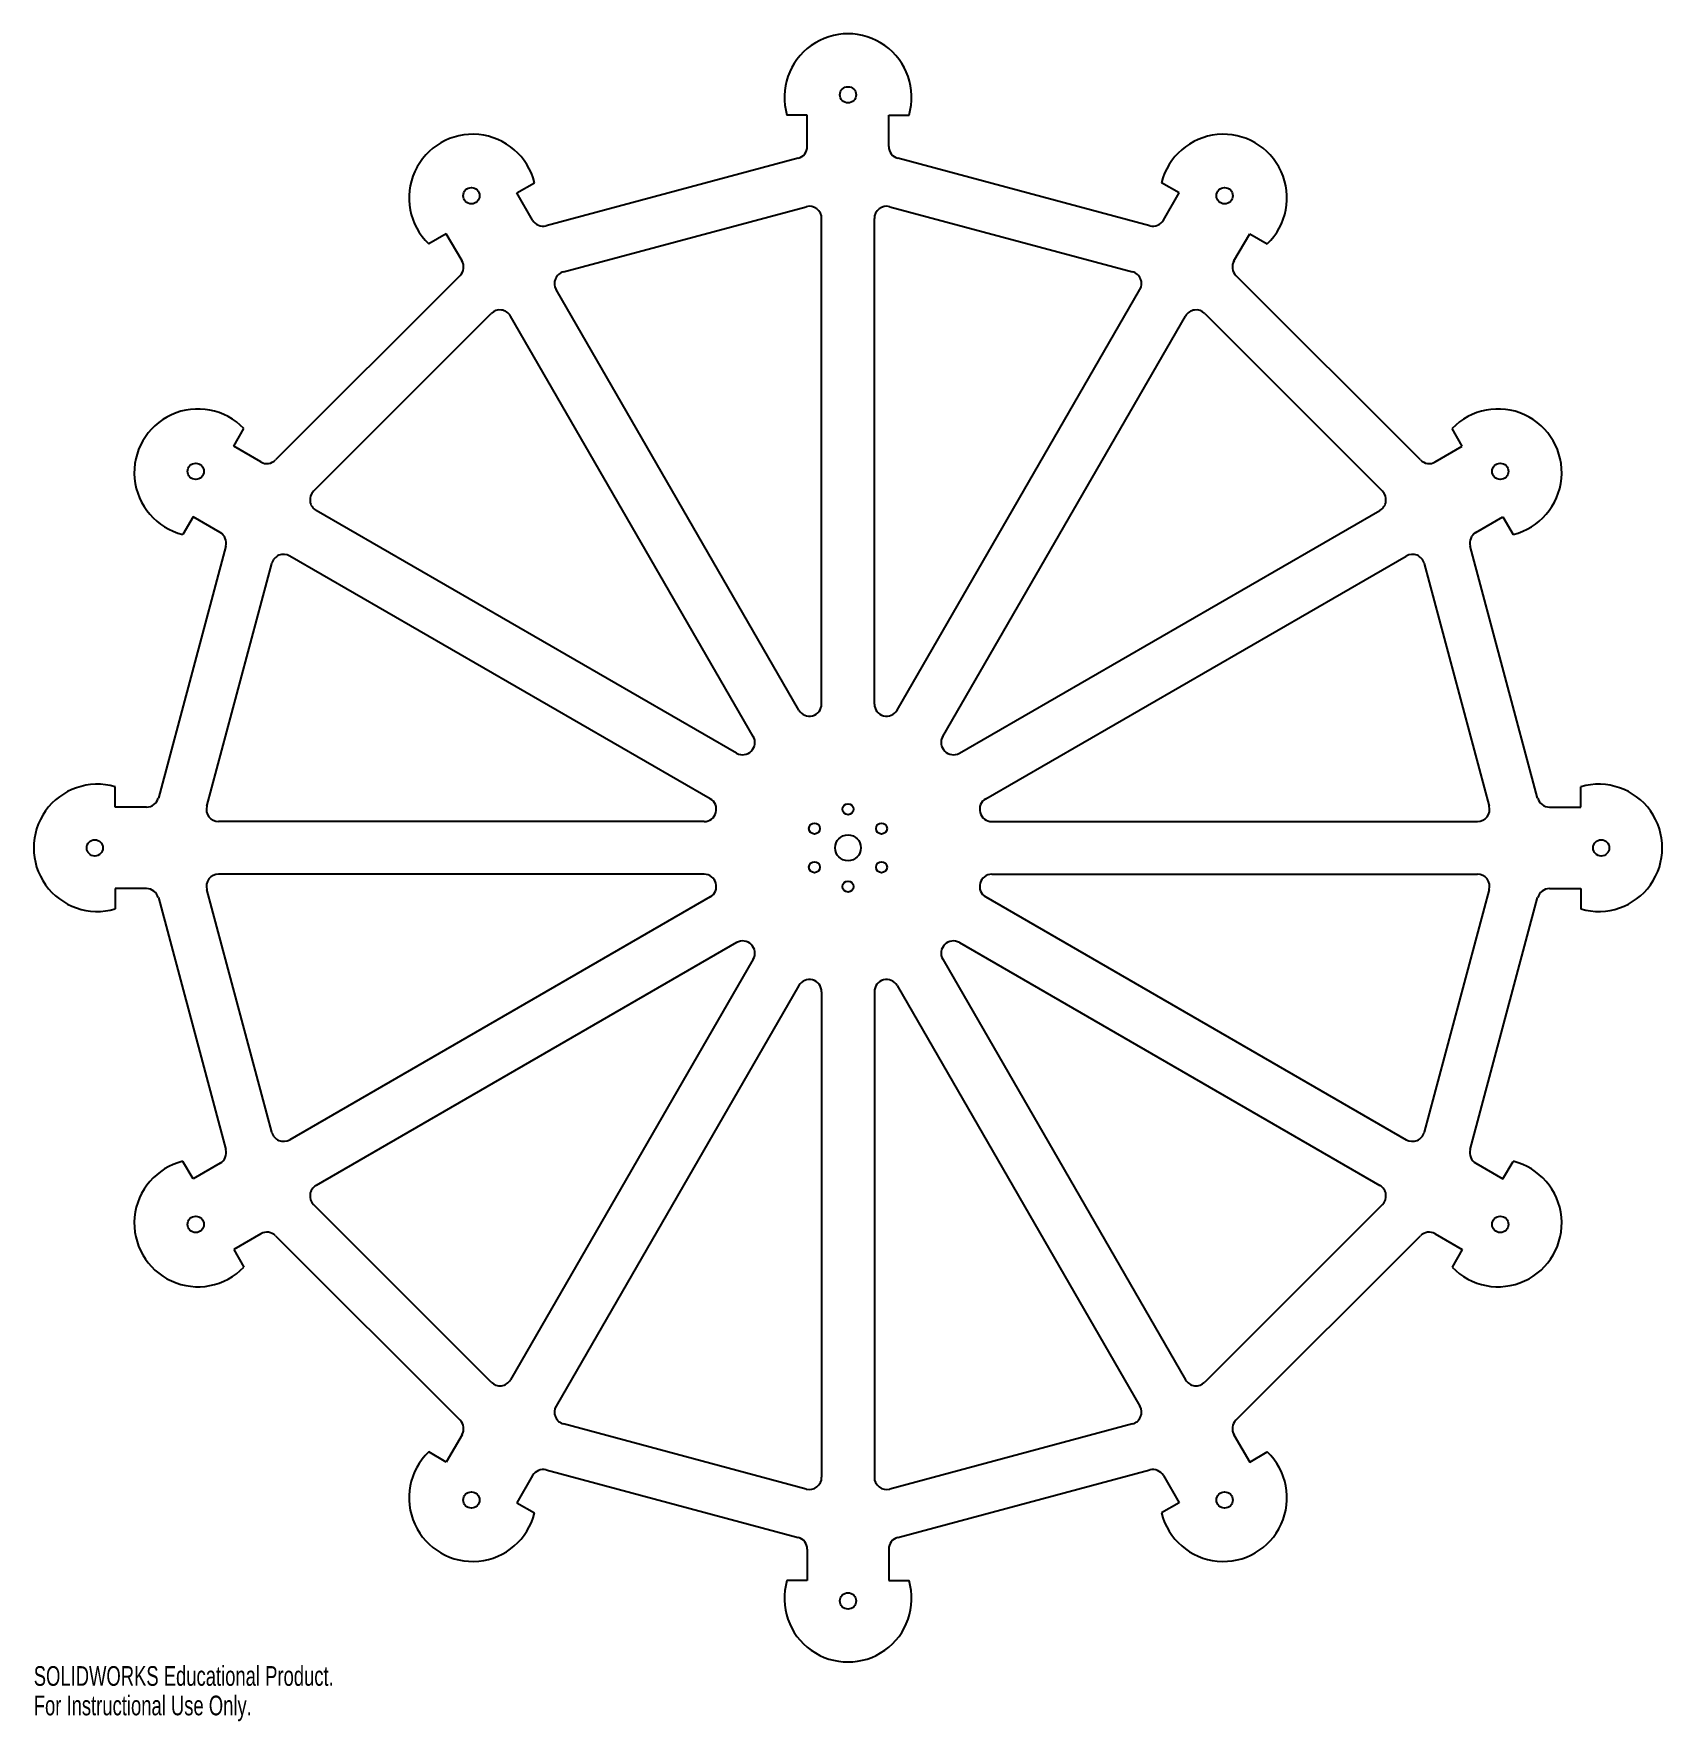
# Model space of a CAD drawing. Header units: millimetres. Extents: x -200 to 200, y -215 to 200.
import ezdxf

# ---------------------------------------------------------------- set-up
doc = ezdxf.new("R2010")
doc.units = ezdxf.units.MM
doc.styles.add('SLDTEXTSTYLE0', font='TXT', dxfattribs={"width": 0.7})

msp = doc.modelspace()

# ---------------------------------------------------------------- linework, layer by layer
at = {"color": 7, "linetype": 'Continuous', "lineweight": 25}
for p, q in [((-10, 180), (-15, 180)), ((-10, 172.3), (-10, 180)), ((10, 172.3), (10, 180)), ((10, 180), (15, 180)), ((-12.22, 169.4), (-74.12, 152.82)), ((74.12, 152.82), (12.22, 169.4)), ((-81.34, 160.88), (-77.01, 163.38)), ((81.34, 160.88), (77.01, 163.38)), ((-77.49, 154.22), (-81.34, 160.88)), ((77.49, 154.22), (81.34, 160.88)), ((-69.88, 141.53), (-10.25, 157.51)), ((-6.47, 35.34), (-6.47, 154.61)), ((6.47, 35.34), (6.47, 154.61)), ((10.25, 157.51), (69.88, 141.53)), ((-98.66, 150.88), (-102.99, 148.38)), ((-94.81, 144.22), (-98.66, 150.88)), ((94.81, 144.22), (98.66, 150.88)), ((98.66, 150.88), (102.99, 148.38)), ((-95.29, 140.6), (-140.6, 95.29)), ((-12.07, 33.84), (-71.7, 137.13)), ((12.07, 33.84), (71.7, 137.13)), ((140.6, 95.29), (95.29, 140.6)), ((-131.28, 87.63), (-87.63, 131.28)), ((-23.28, 27.37), (-82.91, 130.66)), ((23.28, 27.37), (82.91, 130.66)), ((87.63, 131.28), (131.28, 87.63)), ((-150.88, 98.66), (-148.38, 102.99)), ((150.88, 98.66), (148.38, 102.99)), ((-144.22, 94.81), (-150.88, 98.66)), ((144.22, 94.81), (150.88, 98.66)), ((-160.88, 81.34), (-163.38, 77.01)), ((-154.22, 77.49), (-160.88, 81.34)), ((-27.37, 23.28), (-130.66, 82.91)), ((27.37, 23.28), (130.66, 82.91)), ((154.22, 77.49), (160.88, 81.34)), ((160.88, 81.34), (163.38, 77.01)), ((-152.82, 74.12), (-169.4, 12.22)), ((-33.84, 12.07), (-137.13, 71.7)), ((33.84, 12.07), (137.13, 71.7)), ((169.4, 12.22), (152.82, 74.12)), ((-157.51, 10.25), (-141.53, 69.88)), ((141.53, 69.88), (157.51, 10.25)), ((-180, 10), (-180, 15)), ((180, 10), (180, 15)), ((-172.3, 10), (-180, 10)), ((172.3, 10), (180, 10)), ((-35.34, 6.47), (-154.61, 6.47)), ((35.34, 6.47), (154.61, 6.47)), ((-35.34, -6.47), (-154.61, -6.47)), ((35.34, -6.47), (154.61, -6.47)), ((-180, -10), (-180, -15)), ((-172.3, -10), (-180, -10)), ((-169.4, -12.22), (-152.82, -74.12)), ((-141.53, -69.88), (-157.51, -10.25)), ((-33.84, -12.07), (-137.13, -71.7)), ((33.84, -12.07), (137.13, -71.7)), ((157.51, -10.25), (141.53, -69.88)), ((152.82, -74.12), (169.4, -12.22)), ((172.3, -10), (180, -10)), ((180, -10), (180, -15)), ((-27.37, -23.28), (-130.66, -82.91)), ((27.37, -23.28), (130.66, -82.91)), ((-23.28, -27.37), (-82.91, -130.66)), ((23.28, -27.37), (82.91, -130.66)), ((-12.07, -33.84), (-71.7, -137.13)), ((-6.47, -35.34), (-6.47, -154.61)), ((6.47, -35.34), (6.47, -154.61)), ((12.07, -33.84), (71.7, -137.13)), ((-160.88, -81.34), (-163.38, -77.01)), ((-154.22, -77.49), (-160.88, -81.34)), ((154.22, -77.49), (160.88, -81.34)), ((160.88, -81.34), (163.38, -77.01)), ((-87.63, -131.28), (-131.28, -87.63)), ((131.28, -87.63), (87.63, -131.28)), ((-144.22, -94.81), (-150.88, -98.66)), ((-140.6, -95.29), (-95.29, -140.6)), ((95.29, -140.6), (140.6, -95.29)), ((144.22, -94.81), (150.88, -98.66)), ((-150.88, -98.66), (-148.38, -102.99)), ((150.88, -98.66), (148.38, -102.99)), ((-94.81, -144.22), (-98.66, -150.88)), ((-10.25, -157.51), (-69.88, -141.53)), ((69.88, -141.53), (10.25, -157.51)), ((94.81, -144.22), (98.66, -150.88)), ((-98.66, -150.88), (-102.99, -148.38)), ((98.66, -150.88), (102.99, -148.38)), ((-74.12, -152.82), (-12.22, -169.4)), ((12.22, -169.4), (74.12, -152.82)), ((-77.49, -154.22), (-81.34, -160.88)), ((77.49, -154.22), (81.34, -160.88)), ((-81.34, -160.88), (-77.01, -163.38)), ((81.34, -160.88), (77.01, -163.38)), ((-10, -172.3), (-10, -180)), ((10, -172.3), (10, -180)), ((-10, -180), (-15, -180)), ((10, -180), (15, -180))]:
    msp.add_line(p, q, dxfattribs=at)
for centre, radius in [((0, 185), 2), ((-92.5, 160.21), 2), ((92.5, 160.21), 2), ((-160.21, 92.5), 2), ((160.21, 92.5), 2), ((0, 9.5), 1.35), ((-8.23, 4.75), 1.35), ((8.23, 4.75), 1.35), ((-185, 0), 2), ((0, 0), 3.17), ((185, 0), 2), ((-8.23, -4.75), 1.35), ((8.23, -4.75), 1.35), ((0, -9.5), 1.35), ((-160.21, -92.5), 2), ((160.21, -92.5), 2), ((-92.5, -160.21), 2), ((92.5, -160.21), 2), ((0, -185), 2)]:
    msp.add_circle(centre, radius, dxfattribs=at)
for centre, radius, start, end in [((0, 184.38), 15.62, 343.7398, 196.2602), ((-92.19, 159.67), 15.63, 13.7398, 226.2602), ((92.19, 159.67), 15.63, 313.7398, 166.2602), ((-13, 172.3), 3, 285, 360), ((13, 172.3), 3, 180, 255), ((-9.47, 154.61), 3, 0, 105), ((9.47, 154.61), 3, 75, 180), ((-74.89, 155.72), 3, 210, 285), ((74.89, 155.72), 3, 255, 330), ((-97.41, 142.72), 3, 315, 30), ((-69.1, 138.63), 3, 105, 210), ((69.1, 138.63), 3, 330, 75), ((97.41, 142.72), 3, 150, 225), ((-85.51, 129.16), 3, 30, 135), ((85.51, 129.16), 3, 45, 150), ((-159.67, 92.19), 15.63, 43.7398, 256.2602), ((159.67, 92.19), 15.63, 283.7398, 136.2602), ((-142.72, 97.41), 3, 240, 315), ((142.72, 97.41), 3, 225, 300), ((-129.16, 85.51), 3, 135, 240), ((129.16, 85.51), 3, 300, 45), ((-155.72, 74.89), 3, 345, 60), ((155.72, 74.89), 3, 120, 195), ((-138.63, 69.1), 3, 60, 165), ((138.63, 69.1), 3, 15, 120), ((-9.47, 35.34), 3, 210, 0), ((9.47, 35.34), 3, 180, 330), ((-25.87, 25.87), 3, 240, 30), ((25.87, 25.87), 3, 150, 300), ((-184.38, 0), 15.63, 73.7398, 286.2602), ((184.38, 0), 15.63, 253.7398, 106.2602), ((-172.3, 13), 3, 270, 345), ((-154.61, 9.47), 3, 165, 270), ((-35.34, 9.47), 3, 270, 60), ((35.34, 9.47), 3, 120, 270), ((154.61, 9.47), 3, 270, 15), ((172.3, 13), 3, 195, 270), ((-154.61, -9.47), 3, 90, 195), ((-35.34, -9.47), 3, 300, 90), ((35.34, -9.47), 3, 90, 240), ((154.61, -9.47), 3, 345, 90), ((-172.3, -13), 3, 15, 90), ((172.3, -13), 3, 90, 165), ((-25.87, -25.87), 3, 330, 120), ((25.87, -25.87), 3, 60, 210), ((-9.47, -35.34), 3, 0, 150), ((9.47, -35.34), 3, 30, 180), ((-138.63, -69.1), 3, 195, 300), ((138.63, -69.1), 3, 240, 345), ((-155.72, -74.89), 3, 300, 15), ((155.72, -74.89), 3, 165, 240), ((-159.67, -92.19), 15.63, 103.7398, 316.2602), ((159.67, -92.19), 15.63, 223.7398, 76.2602), ((-129.16, -85.51), 3, 120, 225), ((129.16, -85.51), 3, 315, 60), ((-142.72, -97.41), 3, 45, 120), ((142.72, -97.41), 3, 60, 135), ((-85.51, -129.16), 3, 225, 330), ((85.51, -129.16), 3, 210, 315), ((-97.41, -142.72), 3, 330, 45), ((-69.1, -138.63), 3, 150, 255), ((69.1, -138.63), 3, 285, 30), ((97.41, -142.72), 3, 135, 210), ((-92.19, -159.67), 15.63, 133.7398, 346.2602), ((92.19, -159.67), 15.63, 193.7398, 46.2602), ((-74.89, -155.72), 3, 75, 150), ((74.89, -155.72), 3, 30, 105), ((-9.47, -154.61), 3, 255, 0), ((9.47, -154.61), 3, 180, 285), ((-13, -172.3), 3, 0, 75), ((13, -172.3), 3, 105, 180), ((0, -184.38), 15.62, 163.7398, 16.2602)]:
    msp.add_arc(centre, radius, start, end, dxfattribs=at)

# ---------------------------------------------------------------- texts
at = {"color": 7, "linetype": 'Continuous', "char_height": 4.8336, "attachment_point": 1, "style": 'SLDTEXTSTYLE0'}
for s, insert in [('SOLIDWORKS Educational Product.', (-200, -201.02)), ('For Instructional Use Only.', (-200, -208.27))]:
    msp.add_mtext(s, dxfattribs=dict(at, insert=insert))

doc.saveas('drawing.dxf')
